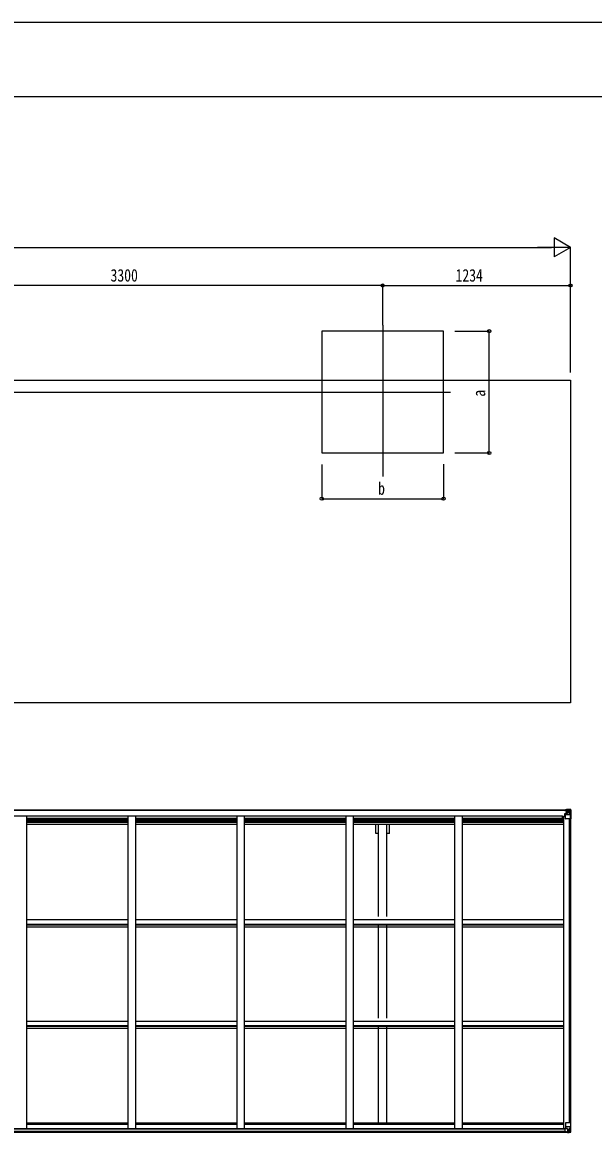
# Model space of a CAD drawing. Units: millimetres, scale not verified. Extents: x -10512 to 10512, y -7425 to 7425.
# Drawn here: x 820 to 4570, y 12 to 7425 of the extents above; entities that cross this region are included whole.
import ezdxf
from ezdxf.enums import TextEntityAlignment as Align

# ---------------------------------------------------------------- set-up
doc = ezdxf.new("R2010")
doc.units = ezdxf.units.MM
doc.header["$LTSCALE"] = 30
for name, color, linetype in [('0-3_YKK_12', 2, 'Continuous'), ('0-4_YKK_13', 4, 'Continuous'), ('0-5_YKK_A1', 4, 'Continuous'), ('0-6_YKK_D', 6, 'Continuous'), ('0-7_YKK_ZWAK', 7, 'Continuous')]:
    doc.layers.add(name, color=color, linetype=linetype)
doc.styles.add('ＭＳ ゴシック', font='')
doc.styles.get('ＭＳ ゴシック').set_extended_font_data('MS Gothic')

msp = doc.modelspace()

# ---------------------------------------------------------------- linework, layer by layer
at = {"layer": '0-3_YKK_12'}
for p, q in [((3185.55, 5438.46), (3185.55, 4443.29)), ((-3384.89, 4998.37), (3631.69, 4998.37))]:
    msp.add_line(p, q, dxfattribs=at)
at = {"layer": '0-4_YKK_13'}
for p, q in [((4381.55, 2252.77), (4381.55, 2253.69)), ((4382.55, 2252.77), (4381.55, 2252.77)), ((4381.55, 2252.77), (4381.55, 2251.2)), ((4381.55, 2251.09), (4381.55, 2251.2)), ((4382.55, 2253.69), (4382.55, 2252.77)), ((4387.55, 2252.77), (4382.55, 2252.77)), ((4383.05, 2229.94), (4384.05, 2229.95)), ((4383.05, 2213.72), (4383.05, 2229.94)), ((4384.05, 2228.21), (4383.05, 2228.22)), ((4388.1, 2229.98), (4384.05, 2229.95)), ((4387.75, 2256.27), (4386.06, 2255.84)), ((4387.55, 2251.16), (4387.55, 2252.77)), ((4387.55, 2251.16), (4397.55, 2251.07)), ((4387.55, 2196.07), (4387.55, 2229.17)), ((4387.75, 2256.27), (4388.05, 2256.27)), ((4388.05, 2256.27), (4388.05, 2255.84)), ((4398.72, 2231.71), (4388.38, 2230.06)), ((4388.38, 2229.43), (4398.72, 2231.08)), ((4388.38, 2230.06), (4388.38, 2229.43)), ((4389.55, 2253.03), (4397.55, 2253.03)), ((4389.55, 2253), (4397.55, 2253)), ((4393.05, 2258.47), (4399.55, 2258.07)), ((4393.05, 2257.58), (4393.05, 2258.47)), ((4399.55, 2257.18), (4393.05, 2257.58)), ((4393.05, 2257.07), (4393.05, 2257.58)), ((4393.05, 2257.07), (4393.05, 2256.66)), ((4393.05, 2256.66), (4398.05, 2256.57)), ((4393.05, 2256.66), (4393.05, 2255.84)), ((4394.05, 2230.97), (4394.05, 2250.93)), ((4397.94, 2250.7), (4394.05, 2250.7)), ((4394.05, 2247.07), (4398.05, 2247.07)), ((4394.05, 2238.87), (4398.05, 2238.87)), ((4397.55, 2253.03), (4397.55, 2251.07)), ((4397.55, 2252), (4398.05, 2252)), ((4397.56, 2251.07), (4397.55, 2251.07)), ((4397.56, 2250.91), (4397.56, 2251.07)), ((4398.05, 2252.36), (4399.55, 2252.36)), ((4398.05, 2248.83), (4399.55, 2248.83)), ((4398.05, 2235.27), (4399.55, 2235.27)), ((4398.72, 2231.08), (4398.72, 2231.71)), ((4399.55, 2231.97), (4399.55, 2258.07)), ((4399.55, 2257.95), (4411.55, 2257.17)), ((4400.55, 2248.83), (4399.55, 2248.83)), ((4411.55, 2248.83), (4399.55, 2248.83)), ((4411.55, 2235.27), (4399.55, 2235.27)), ((4406.07, 2241.63), (4406.07, 2240.67)), ((4413.88, 2248.77), (4411.55, 2248.83)), ((4411.55, 2235.27), (4413.88, 2235.3)), ((4411.55, 2235.27), (4411.55, 2235.27)), ((4411.64, 2257.16), (4419.57, 2256.69)), ((4413.88, 2235.3), (4413.88, 2248.77)), ((4418.16, 2221.95), (4414.02, 2234.04)), ((4414.74, 2252.28), (4417.47, 2255.95)), ((4418.71, 2255.72), (4418.71, 2255.65)), ((4418.71, 2195.07), (4418.71, 2255.65)), ((4420.61, 2256.78), (4420.61, 2256.78)), ((4420.61, 2256.74), (4420.61, 2256.77)), ((4421.55, 2255.78), (4421.55, 2255.74)), ((4383.05, 2218.07), (4387.55, 2218.07)), ((4411.55, 2221.74), (4387.55, 2221.74)), ((4418.71, 2195.07), (4388.55, 2195.07)), ((4418.16, 2221.95), (4411.55, 2221.74)), ((4383.05, 161.93), (4383.05, 141.78)), ((4393.05, 162.88), (4384.05, 162.84)), ((4387.55, 198.09), (4387.55, 164.99)), ((4411.55, 172.42), (4387.55, 172.42)), ((4388.38, 164.73), (4398.72, 163.08)), ((4388.38, 164.1), (4388.38, 164.73)), ((4396.03, 162.88), (4388.38, 164.1)), ((4421.55, 199.09), (4388.55, 199.09)), ((4399.55, 162.88), (4393.05, 162.88)), ((4398.72, 163.08), (4398.72, 162.88)), ((4399.55, 162.88), (4399.55, 136.09)), ((4399.55, 158.89), (4411.55, 158.89)), ((4407.03, 152.53), (4407.03, 153.49)), ((4418.16, 172.21), (4411.55, 172.42)), ((4411.55, 158.89), (4411.55, 158.89)), ((4411.55, 158.89), (4413.88, 158.86)), ((4413.88, 158.86), (4413.88, 145.39)), ((4418.16, 172.21), (4414.02, 160.12)), ((4418.71, 199.09), (4418.71, 138.51)), ((4421.55, 138.38), (4421.55, 199.09)), ((4384.05, 141.07), (4393.05, 141.01)), ((4393.05, 135.69), (4393.05, 141.64)), ((4411.55, 145.33), (4399.55, 145.33)), ((4399.55, 136.21), (4411.55, 136.99)), ((4413.88, 145.39), (4411.55, 145.33)), ((4411.64, 136.99), (4419.56, 137.47)), ((4414.74, 141.88), (4417.47, 138.21)), ((4418.7, 138.44), (4418.71, 138.51)), ((4420.61, 137.42), (4420.61, 137.38))]:
    msp.add_line(p, q, dxfattribs=at)
for points in [[(4387.55, 2251.16), (4387.55, 2251.15), (4381.55, 2251.2)], [(4382.55, 2251.04), (4397.55, 2250.91), (4397.56, 2250.91)], [(4384.05, 2229.95), (4384.05, 2228.21), (4387.55, 2228.19)], [(4397.55, 2252), (4389.55, 2252), (4389.55, 2253.69)], [(4393.05, 2257.07), (4398.05, 2257.07), (4398.05, 2231.6)], [(4420.61, 2256.78), (4411.55, 2257.33), (4399.55, 2258.07)], [(4405.11, 2243.55), (4404.15, 2243.55), (4404.15, 2242.59), (4405.11, 2242.59)], [(4407.03, 2244.51), (4407.03, 2245.47), (4406.07, 2245.47), (4406.07, 2244.51)], [(4406.07, 2240.67), (4407.03, 2240.67), (4407.03, 2241.63)], [(4407.99, 2242.59), (4408.95, 2242.59), (4408.95, 2243.55), (4407.99, 2243.55)], [(4421.55, 2255.74), (4421.55, 2195.07), (4418.71, 2195.07)], [(4405.11, 151.57), (4404.15, 151.57), (4404.15, 150.61), (4405.11, 150.61)], [(4407.03, 153.49), (4406.07, 153.49), (4406.07, 152.53)], [(4406.07, 149.65), (4406.07, 148.69), (4407.03, 148.69), (4407.03, 149.65)], [(4407.99, 150.61), (4408.95, 150.61), (4408.95, 151.57), (4407.99, 151.57)], [(4383.05, 141.78), (4383.06, 141.67), (4393.05, 141.64)], [(4420.61, 137.38), (4411.55, 136.83), (4393.05, 135.69)]]:
    msp.add_lwpolyline(points, dxfattribs=at)
for centre in [(4406.55, 2243.07), (4406.55, 151.09)]:
    msp.add_circle(centre, 5.3, dxfattribs=at)
for centre, radius, start, end in [((4382.41, 2258.73), 7.69, 263.56574, 271.03001), ((4388.49, 2229.13), 0.937, 96.73234, 177.67791), ((4388.49, 2228.49), 0.937, 96.73234, 177.67791), ((4397.55, 2253.53), 0.5, 270.00309, 0.00198), ((4397.55, 2253.5), 0.5, 269.99891, 359.99891), ((4397.55, 2250.57), 0.5, 359.95536, 89.47105), ((4397.54, 2250.4), 0.513, 358.95293, 88.11972), ((4398.61, 2232.64), 0.937, 276.73234, 357.67791), ((4398.61, 2232.01), 0.937, 276.73234, 357.67791), ((4405.11, 2244.51), 0.96, 270, 0), ((4405.11, 2241.63), 0.96, 0, 90), ((4407.99, 2244.51), 0.96, 180, 270), ((4407.99, 2241.63), 0.96, 90, 180), ((4417.42, 2255.78), 1.28, 357.54105, 48.82169), ((4419.4, 2269.39), 12.7, 264.89689, 270.75534), ((4420.55, 2255.78), 0.999, 0.04917, 86.5576), ((4420.55, 2255.78), 1, 359.99921, 86.49983), ((4420.55, 2255.74), 0.999, 0.04917, 86.5576), ((4388.55, 2196.07), 1, 180, 270), ((4388.55, 198.09), 1, 90, 180), ((4388.49, 165.67), 0.937, 182.32209, 263.26766), ((4388.49, 165.03), 0.937, 182.32209, 263.26766), ((4398.61, 162.15), 0.937, 50.93398, 83.26766), ((4405.11, 152.53), 0.96, 270, 0), ((4405.11, 149.65), 0.96, 0, 90), ((4407.99, 152.53), 0.96, 180, 270), ((4407.99, 149.65), 0.96, 90, 180), ((4417.42, 138.38), 1.28, 311.17831, 2.45895), ((4419.4, 124.77), 12.7, 89.24466, 95.10311), ((4420.55, 138.42), 0.999, 273.4424, 359.95083), ((4420.55, 138.38), 0.999, 273.4424, 359.95083), ((4420.55, 138.38), 1, 273.50017, 0.00079)]:
    msp.add_arc(centre, radius, start, end, dxfattribs=at)
for centre, major_axis, ratio, start_param, end_param in [((4493.3, 2248.83), (-81.75, 0), 0.061163, 6.2824128, 6.2831853), ((4416.75, 2248.69), (-0.03, 5), 0.573921, 0.7672717, 1.551125), ((4415.29, 2235.32), (0, 3), 0.468246, 1.5772882, 2.0127935), ((4418.42, 2253.76), (0.02, 3), 0.466854, 0.125683, 0.7596956), ((4418.61, 2256.86), (-2, 0.12), 0.060933, 2.0712557, 3.1453404), ((4219.61, 2269.09), (-201, 12.36), 0.060933, 3.1453404, 3.145839), ((4417.44, 2224.3), (-0.85, 2.32), 0.403757, 3.0087805, 3.9744392), ((4384.05, 161.94), (-1, -0.021), 0.906239, 4.6936843, 6.2644806), ((4415.29, 158.84), (0, -3), 0.468246, 4.2703918, 4.7058971), ((4417.44, 169.86), (-0.85, -2.32), 0.403757, 2.3087461, 3.2744049), ((4384.05, 141.77), (-1, 0.012), 0.707053, 0.1587743, 1.5795216), ((4493.3, 145.33), (-81.75, 0), 0.061163, 0, 0.0007725), ((4416.75, 145.47), (-0.03, -5), 0.573921, 4.7320603, 5.5159136), ((4418.42, 140.4), (0.02, -3), 0.466854, 5.5234897, 6.1575023), ((4418.61, 137.3), (-2, -0.12), 0.060933, 3.1378449, 4.2119296), ((4219.61, 125.07), (-201, -12.36), 0.060933, 3.1373463, 3.1378449)]:
    msp.add_ellipse(centre, major_axis=major_axis, ratio=ratio, start_param=start_param, end_param=end_param, dxfattribs=at)
at = {"layer": '0-5_YKK_A1'}
for p, q in [((-3496.45, 5076.17), (4419.55, 5076.17)), ((4419.55, 5076.17), (4419.55, 2958.17)), ((4419.55, 2958.17), (-3496.45, 2958.17)), ((-1322.7, 2255.84), (4398.05, 2255.84)), ((-1322.7, 2253.69), (4398.05, 2253.69)), ((-1295.95, 2215.55), (4367.05, 2215.55)), ((844.55, 2215.54), (844.55, 163.07)), ((844.55, 2200.04), (1510.55, 2200.04)), ((844.55, 2191.64), (1510.55, 2191.64)), ((844.55, 2183.44), (1510.55, 2183.44)), ((844.55, 2179.52), (1510.55, 2179.52)), ((844.55, 2174.44), (1510.55, 2174.44)), ((844.55, 2161.43), (1510.55, 2161.43)), ((1510.55, 2215.54), (1510.55, 163.07)), ((1560.55, 2215.54), (1560.55, 163.07)), ((1560.55, 2200.04), (2226.55, 2200.04)), ((1560.55, 2191.64), (2226.55, 2191.64)), ((1560.55, 2183.44), (2226.55, 2183.44)), ((1560.55, 2179.52), (2226.55, 2179.52)), ((1560.55, 2174.44), (2226.55, 2174.44)), ((1560.55, 2161.43), (2226.55, 2161.43)), ((2226.55, 2215.54), (2226.55, 163.07)), ((2276.55, 2215.54), (2276.55, 163.07)), ((2276.55, 2200.04), (2942.55, 2200.04)), ((2276.55, 2191.64), (2942.55, 2191.64)), ((2276.55, 2183.44), (2942.55, 2183.44)), ((2276.55, 2179.52), (2942.55, 2179.52)), ((2276.55, 2174.44), (2942.55, 2174.44)), ((2276.55, 2161.43), (2942.55, 2161.43)), ((2942.55, 2215.54), (2942.55, 163.07)), ((2992.55, 2215.54), (2992.55, 163.07)), ((2992.55, 2200.04), (3658.55, 2200.04)), ((2992.55, 2191.64), (3658.55, 2191.64)), ((2992.55, 2183.44), (3658.55, 2183.44)), ((2992.55, 2179.52), (3658.55, 2179.52)), ((2992.55, 2174.44), (3658.55, 2174.44)), ((2992.55, 2161.43), (3658.55, 2161.43)), ((3140.35, 2099.84), (3140.35, 2156.11)), ((3158.05, 1553.55), (3158.05, 2156.11)), ((3213.05, 1553.55), (3213.05, 2156.11)), ((3230.75, 2099.84), (3230.75, 2156.11)), ((3658.55, 2215.54), (3658.55, 163.07)), ((3708.55, 2215.54), (3708.55, 163.07)), ((3708.55, 2200.04), (4374.55, 2200.04)), ((3708.55, 2191.64), (4374.55, 2191.64)), ((3708.55, 2183.44), (4374.55, 2183.44)), ((3708.55, 2179.52), (4374.55, 2179.52)), ((3708.55, 2174.44), (4374.55, 2174.44)), ((3708.55, 2161.43), (4374.55, 2161.43)), ((4367.05, 2200.04), (4367.05, 2215.55)), ((4374.55, 2213.72), (4374.55, 163.07)), ((4374.55, 2213.72), (4387.55, 2213.72)), ((4409.85, 2195.07), (4409.85, 199.09)), ((4419.55, 2195.07), (4419.55, 199.09)), ((3158.05, 2099.84), (3140.35, 2099.84)), ((3230.75, 2099.84), (3213.05, 2099.84)), ((844.55, 1534.78), (1510.55, 1534.78)), ((844.55, 1505.04), (1510.55, 1505.04)), ((844.55, 1500.49), (1510.55, 1500.49)), ((844.55, 1487.48), (1510.55, 1487.48)), ((1560.55, 1534.78), (2226.55, 1534.78)), ((1560.55, 1505.04), (2226.55, 1505.04)), ((1560.55, 1500.49), (2226.55, 1500.49)), ((1560.55, 1487.48), (2226.55, 1487.48)), ((2276.55, 1534.78), (2942.55, 1534.78)), ((2276.55, 1505.04), (2942.55, 1505.04)), ((2276.55, 1500.49), (2942.55, 1500.49)), ((2276.55, 1487.48), (2942.55, 1487.48)), ((2992.55, 1534.78), (3658.55, 1534.78)), ((2992.55, 1505.04), (3658.55, 1505.04)), ((2992.55, 1500.49), (3658.55, 1500.49)), ((2992.55, 1487.48), (3658.55, 1487.48)), ((3158.05, 886.09), (3158.05, 1501.92)), ((3213.05, 886.09), (3213.05, 1501.92)), ((3708.58, 1534.78), (4374.55, 1534.78)), ((3708.58, 1505.04), (4374.55, 1505.04)), ((3708.58, 1500.49), (4374.55, 1500.49)), ((3708.58, 1487.48), (4374.55, 1487.48)), ((844.55, 867.78), (1510.55, 867.78)), ((844.55, 838.05), (1510.55, 838.05)), ((844.55, 833.5), (1510.55, 833.5)), ((844.55, 820.49), (1510.55, 820.49)), ((1560.55, 867.78), (2226.55, 867.78)), ((1560.55, 838.05), (2226.55, 838.05)), ((1560.55, 833.5), (2226.55, 833.5)), ((1560.55, 820.49), (2226.55, 820.49)), ((2276.55, 867.78), (2942.55, 867.78)), ((2276.55, 838.05), (2942.55, 838.05)), ((2276.55, 833.5), (2942.55, 833.5)), ((2276.55, 820.49), (2942.55, 820.49)), ((2992.55, 867.78), (3658.55, 867.78)), ((2992.55, 838.05), (3658.55, 838.05)), ((2992.55, 833.5), (3658.55, 833.5)), ((2992.55, 820.49), (3658.55, 820.49)), ((3158.05, 199.24), (3158.05, 838.9)), ((3213.05, 199.24), (3213.05, 838.9)), ((3708.58, 867.78), (4374.55, 867.78)), ((3708.58, 838.05), (4374.55, 838.05)), ((3708.58, 833.5), (4374.55, 833.5)), ((3708.58, 820.49), (4374.55, 820.49)), ((-1311.95, 163.07), (4394.82, 163.07)), ((-1311.95, 160.81), (4383.05, 160.81)), ((844.55, 199.24), (1510.55, 199.24)), ((844.55, 190.89), (1510.55, 190.89)), ((1560.55, 199.24), (2226.55, 199.24)), ((1560.55, 190.89), (2226.55, 190.89)), ((2276.55, 199.24), (2942.55, 199.24)), ((2276.55, 190.89), (2942.55, 190.89)), ((2992.55, 199.24), (3658.55, 199.24)), ((2992.55, 190.89), (3658.55, 190.89)), ((3708.55, 199.24), (4374.55, 199.24)), ((3708.55, 190.89), (4374.55, 190.89)), ((-1321.95, 137.29), (4393.05, 137.29)), ((-1311.95, 145.19), (4383.05, 145.19))]:
    msp.add_line(p, q, dxfattribs=at)
msp.add_lwpolyline([(2785.55, 4598.37), (3585.55, 4598.37), (3585.55, 5398.37), (2785.55, 5398.37)], close=True, dxfattribs=at)
at = {"layer": '0-6_YKK_D'}
for p, q in [((4419.55, 5948.37), (4311.3, 6010.87)), ((4311.3, 6010.87), (4311.3, 5885.87)), ((-3371.45, 5948.37), (4294.55, 5948.37)), ((4419.55, 5948.37), (4203.04, 5948.37)), ((4419.55, 5948.37), (4311.3, 5885.87)), ((4419.55, 5126.17), (4419.55, 5949.37)), ((3185.55, 5698.37), (-114.45, 5698.37)), ((3185.55, 5438.46), (3185.55, 5699.37)), ((3185.55, 5438.46), (3185.55, 5699.37)), ((3185.55, 5698.37), (4419.55, 5698.37)), ((4419.55, 5126.17), (4419.55, 5699.37)), ((3660.55, 5398.37), (3886.55, 5398.37)), ((3885.55, 4598.37), (3885.55, 5398.37)), ((3660.55, 4598.37), (3886.55, 4598.37)), ((2785.55, 4523.37), (2785.55, 4297.37)), ((3585.55, 4524.36), (3585.55, 4297.37)), ((2785.55, 4298.37), (3585.55, 4298.37))]:
    msp.add_line(p, q, dxfattribs=at)
for centre in [(3185.55, 5698.37), (3185.55, 5698.37), (4419.55, 5698.37), (3885.55, 5398.37), (3885.55, 4598.37), (2785.55, 4298.37), (3585.55, 4298.37)]:
    msp.add_circle(centre, 10.62, dxfattribs=at)
at = {"layer": '0-7_YKK_ZWAK'}
msp.add_line((9737.55, 6937.5), (-9762.45, 6937.5), dxfattribs=at)
msp.add_lwpolyline([(-10512.5, -7425), (10512.5, -7425), (10512.5, 7425), (-10512.5, 7425)], close=True, dxfattribs=at)

# ---------------------------------------------------------------- texts
at = {"layer": '0-6_YKK_D', "style": 'ＭＳ ゴシック', "width": 0.8}
for s, p in [('3300', (1397.55, 5699.37)), ('1234', (3664.55, 5699.37)), ('b', (3155.55, 4299.37))]:
    msp.add_text(s, height=82.48, dxfattribs=at).set_placement(p, align=Align.BOTTOM_LEFT)
msp.add_text('a', height=82.48, rotation=90, dxfattribs=at).set_placement((3884.55, 4968.37), align=Align.BOTTOM_LEFT)

doc.saveas('drawing.dxf')
